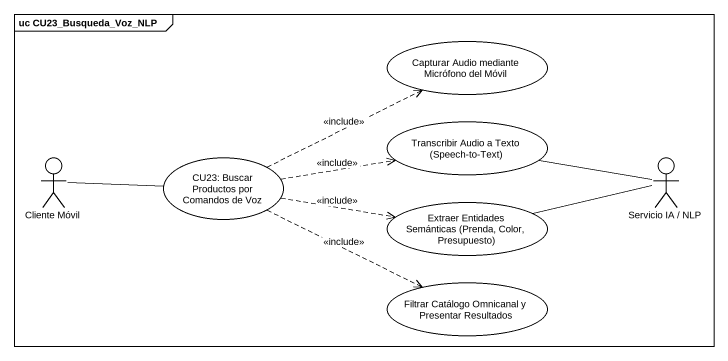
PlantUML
@startuml
mainframe uc CU23_Busqueda_Voz_NLP
usecase "Capturar Audio mediante Micrófono del Móvil" as Capturar_Audio_mediante
usecase "Transcribir Audio a Texto (Speech-to-Text)" as Transcribir_Audio_a_Texto
actor "Cliente Móvil" as Cliente_Móvil
usecase "CU23: Buscar Productos por Comandos de Voz" as CU23_Buscar_Productos_por
actor "Servicio IA / NLP" as Servicio_IA_NLP
usecase "Extraer Entidades Semánticas (Prenda, Color, Presupuesto)" as Extraer_Entidades
usecase "Filtrar Catálogo Omnicanal y Presentar Resultados" as Filtrar_Catálogo_Omnicanal
Cliente_Móvil -right- CU23_Buscar_Productos_por
Cliente_Móvil -right- CU23_Buscar_Productos_por
CU23_Buscar_Productos_por .right.> Capturar_Audio_mediante : <<include>>
CU23_Buscar_Productos_por .right.> Transcribir_Audio_a_Texto : <<include>>
CU23_Buscar_Productos_por .right.> Extraer_Entidades : <<include>>
CU23_Buscar_Productos_por .right.> Filtrar_Catálogo_Omnicanal : <<include>>
Servicio_IA_NLP -left- Transcribir_Audio_a_Texto
Servicio_IA_NLP -left- Extraer_Entidades
@enduml
